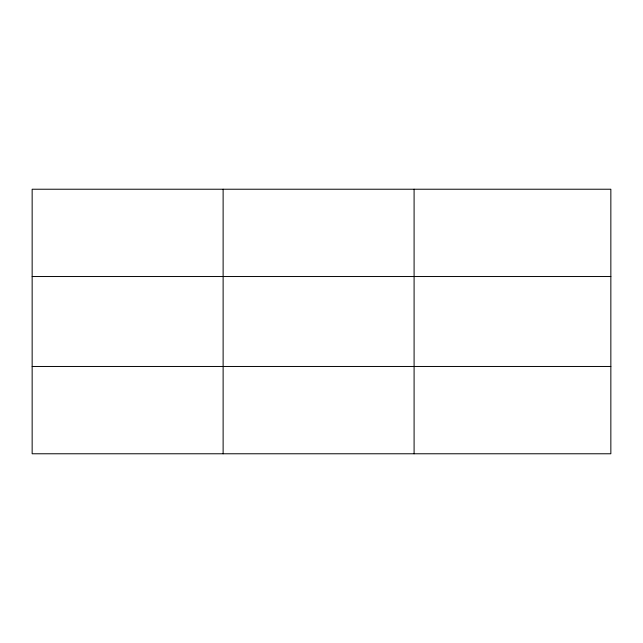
<?xml version="1.0" encoding="UTF-8"?>
<svg xmlns="http://www.w3.org/2000/svg" width="643" height="643" viewBox="0 0 643 643"><rect width="100%" height="100%" fill="white"/><g stroke="black" fill="none" stroke-linecap="round" stroke-linejoin="round"><path stroke-width="0.96" d="M223.121 189.227L223.121 453.773M414.092 189.227L414.092 453.773M610.85 276.53L610.85 189.227L32.15 189.227L32.15 453.773L610.85 453.773L610.85 276.53L32.15 276.53M32.15 366.47L610.85 366.47"/></g></svg>
